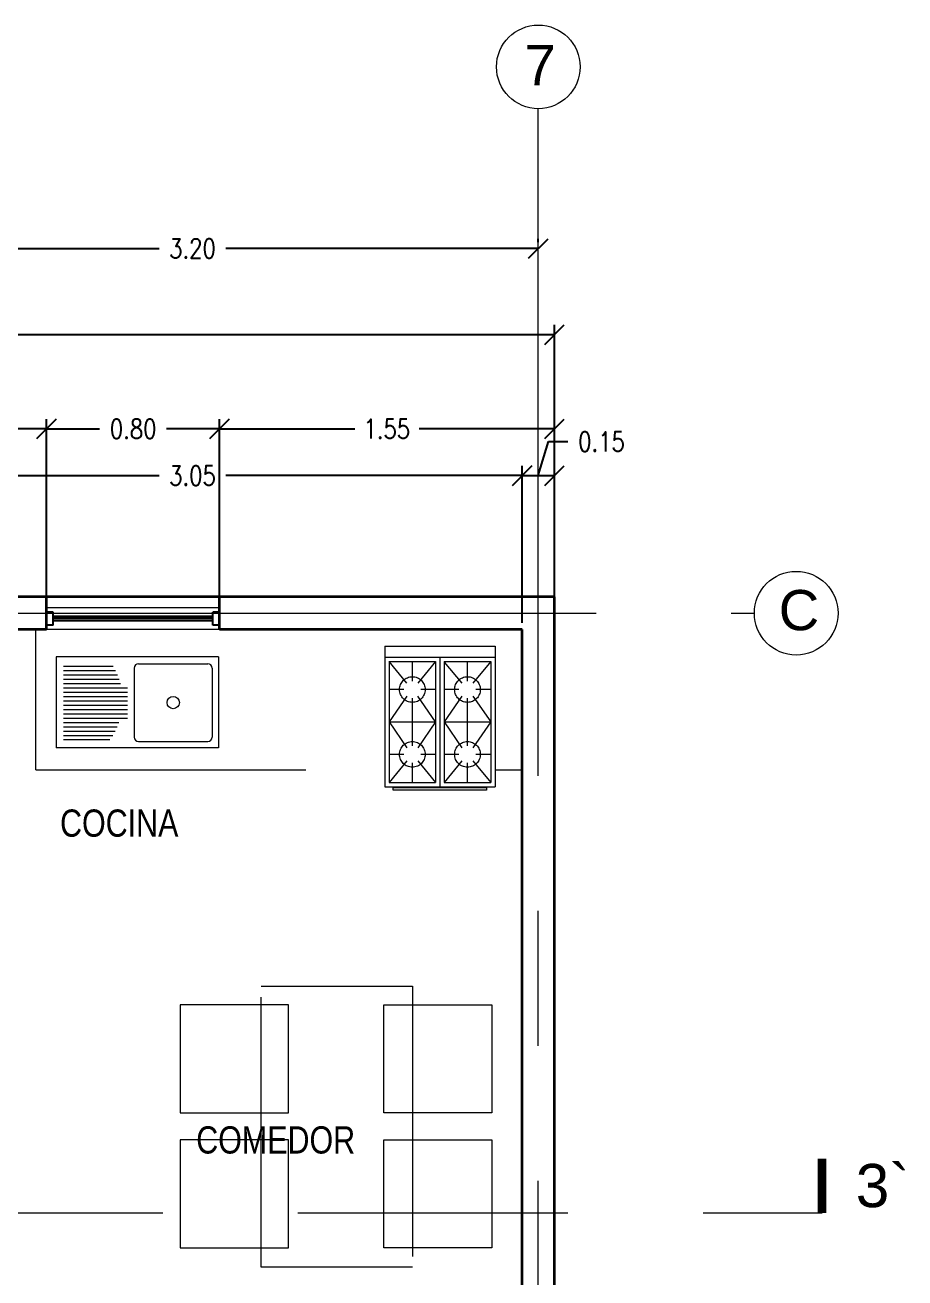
# Model space of a CAD drawing. Header units: metres. Extents: x -255 to -21, y -382 to -241.
# Drawn here: x -26.64 to -22.57, y -296.68 to -290.88 of the extents above; entities that cross this region are included whole.
import ezdxf

# ---------------------------------------------------------------- set-up
doc = ezdxf.new("R2010")
doc.units = ezdxf.units.M
doc.header["$LTSCALE"] = 5
doc.header["$MEASUREMENT"] = 0
doc.linetypes.add('CENTER2', pattern=[1.125, 0.75, -0.125, 0.125, -0.125])
doc.linetypes.add('HIDDEN', pattern=[0.375, 0.25, -0.125])
doc.layers.get('0').update_dxf_attribs({"color": 30})
for name, color, linetype, lineweight in [('A-ANNO-DIMS', 3, 'Continuous', 18), ('A-ANNO-SYMB', 3, 'Continuous', 18), ('A-ANNO-TEXT', 3, 'Continuous', 18), ('A-FLOR-LEVL', 7, 'Continuous', 35), ('A-FURN', 8, 'Continuous', 18), ('A-GLAZ-FULL', 4, 'Continuous', 25), ('A-WALL-FULL-EXTR', 7, 'Continuous', 35)]:
    doc.layers.add(name, color=color, linetype=linetype, lineweight=lineweight)
doc.styles.add('E-ARIAL', font='arial.ttf')
doc.styles.add('E-ROMANS', font='romans.shx', dxfattribs={"width": 0.8})
doc.styles.get("Standard").update_dxf_attribs({"font": 'arial.ttf'})
doc.dimstyles.new('E-0050_TICK_18', dxfattribs={"dimscale": 0.001, "dimtxt": 90, "dimasz": 90, "dimexe": 45, "dimexo": 30, "dimgap": 45, "dimtad": 0, "dimzin": 0, "dimdsep": 46, "dimtxsty": 'E-ROMANS', "dimblk": 'OBLIQUE', "dimcen": 45, "dimclrd": 256, "dimclre": 256, "dimclrt": 256, "dimadec": 0, "dimazin": 0, "dimtfac": 1, "dimtmove": 1, "dimatfit": 3, "dimldrblk": 'OPEN90', "dimfxl": 1, "dimtfill": 1, "dimtolj": 1, "dimtzin": 0, "dimarcsym": 0})

# ---------------------------------------------------------------- blocks, each defined once
blk = doc.blocks.new('_Oblique')
at = {"color": 0, "linetype": 'ByBlock', "lineweight": -2}
blk.add_line((-0.5, -0.5), (0.5, 0.5), dxfattribs=at)
blk = doc.blocks.new('*D458')
at = {"layer": 'A-ANNO-DIMS', "lineweight": -2, "transparency": 16777216}
for p, q in [((-27.3933, -293.6507), (-27.3933, -292.9244)), ((-27.3933, -292.9694), (-26.023, -292.9694)), ((-24.3433, -292.9694), (-25.7136, -292.9694)), ((-24.3433, -293.6507), (-24.3433, -292.9244))]:
    blk.add_line(p, q, dxfattribs=at)
at = {"layer": 'A-ANNO-DIMS', "lineweight": -2, "transparency": 16777216, "xscale": 0.09, "yscale": 0.09, "zscale": 0.09, "rotation": 180}
blk.add_blockref('_Oblique', (-27.3933, -292.9694), dxfattribs=at)
at = {"layer": 'A-ANNO-DIMS', "lineweight": -2, "transparency": 16777216, "xscale": 0.09, "yscale": 0.09, "zscale": 0.09}
blk.add_blockref('_Oblique', (-24.3433, -292.9694), dxfattribs=at)
at = {"layer": 'A-ANNO-DIMS', "transparency": 16777216, "insert": (-25.8683, -292.9694), "char_height": 0.09, "attachment_point": 5, "style": 'E-ROMANS', "bg_fill": 3, "box_fill_scale": 1.25, "bg_fill_color": 256, "bg_fill_true_color": 13158600, "bg_fill_transparency": 0}
blk.add_mtext('\\A1;3.05', dxfattribs=at)
blk = doc.blocks.new('_Open90')
at = {"color": 0, "linetype": 'ByBlock', "lineweight": -2}
for p, q in [((0, 0), (-1, 0)), ((-0.5, 0.5), (0, 0)), ((0, 0), (-0.5, -0.5))]:
    blk.add_line(p, q, dxfattribs=at)
blk = doc.blocks.new('*D459')
at = {"layer": 'A-ANNO-DIMS', "lineweight": -2, "transparency": 16777216}
for p, q in [((-24.2683, -292.9694), (-24.221, -292.8119)), ((-24.221, -292.8119), (-24.131, -292.8119)), ((-24.3433, -293.6507), (-24.3433, -292.9244)), ((-24.3433, -292.9694), (-24.1933, -292.9694)), ((-24.1933, -293.5007), (-24.1933, -292.9244))]:
    blk.add_line(p, q, dxfattribs=at)
at = {"layer": 'A-ANNO-DIMS', "lineweight": -2, "transparency": 16777216, "xscale": 0.09, "yscale": 0.09, "zscale": 0.09, "rotation": 180}
blk.add_blockref('_Oblique', (-24.3433, -292.9694), dxfattribs=at)
at = {"layer": 'A-ANNO-DIMS', "lineweight": -2, "transparency": 16777216, "xscale": 0.09, "yscale": 0.09, "zscale": 0.09}
blk.add_blockref('_Oblique', (-24.1933, -292.9694), dxfattribs=at)
at = {"layer": 'A-ANNO-DIMS', "transparency": 16777216, "insert": (-23.9763, -292.8119), "char_height": 0.09, "attachment_point": 5, "style": 'E-ROMANS', "bg_fill": 3, "box_fill_scale": 1.25, "bg_fill_color": 256, "bg_fill_true_color": 13158600, "bg_fill_transparency": 0}
blk.add_mtext('\\A1;0.15', dxfattribs=at)
blk = doc.blocks.new('*D269')
at = {"layer": 'A-ANNO-DIMS', "lineweight": -2, "transparency": 16777216}
for p, q in [((-27.5433, -293.5507), (-27.5433, -292.7076)), ((-26.5433, -293.5507), (-26.5433, -292.7076)), ((-27.5433, -292.7526), (-27.1928, -292.7526)), ((-26.5433, -292.7526), (-26.8937, -292.7526))]:
    blk.add_line(p, q, dxfattribs=at)
at = {"layer": 'A-ANNO-DIMS', "lineweight": -2, "transparency": 16777216, "xscale": 0.09, "yscale": 0.09, "zscale": 0.09, "rotation": 180}
blk.add_blockref('_Oblique', (-27.5433, -292.7526), dxfattribs=at)
at = {"layer": 'A-ANNO-DIMS', "lineweight": -2, "transparency": 16777216, "xscale": 0.09, "yscale": 0.09, "zscale": 0.09}
blk.add_blockref('_Oblique', (-26.5433, -292.7526), dxfattribs=at)
at = {"layer": 'A-ANNO-DIMS', "transparency": 16777216, "insert": (-27.0433, -292.7526), "char_height": 0.09, "attachment_point": 5, "style": 'E-ROMANS', "bg_fill": 3, "box_fill_scale": 1.25, "bg_fill_color": 256, "bg_fill_true_color": 13158600, "bg_fill_transparency": 0}
blk.add_mtext('\\A1;1.00', dxfattribs=at)
blk = doc.blocks.new('*D270')
at = {"layer": 'A-ANNO-DIMS', "lineweight": -2, "transparency": 16777216}
for p, q in [((-26.5433, -293.5507), (-26.5433, -292.7076)), ((-25.7433, -293.5507), (-25.7433, -292.7076)), ((-26.5433, -292.7526), (-26.298, -292.7526)), ((-25.7433, -292.7526), (-25.9886, -292.7526))]:
    blk.add_line(p, q, dxfattribs=at)
at = {"layer": 'A-ANNO-DIMS', "lineweight": -2, "transparency": 16777216, "xscale": 0.09, "yscale": 0.09, "zscale": 0.09, "rotation": 180}
blk.add_blockref('_Oblique', (-26.5433, -292.7526), dxfattribs=at)
at = {"layer": 'A-ANNO-DIMS', "lineweight": -2, "transparency": 16777216, "xscale": 0.09, "yscale": 0.09, "zscale": 0.09}
blk.add_blockref('_Oblique', (-25.7433, -292.7526), dxfattribs=at)
at = {"layer": 'A-ANNO-DIMS', "transparency": 16777216, "insert": (-26.1433, -292.7526), "char_height": 0.09, "attachment_point": 5, "style": 'E-ROMANS', "bg_fill": 3, "box_fill_scale": 1.25, "bg_fill_color": 256, "bg_fill_true_color": 13158600, "bg_fill_transparency": 0}
blk.add_mtext('\\A1;0.80', dxfattribs=at)
blk = doc.blocks.new('*D271')
at = {"layer": 'A-ANNO-DIMS', "lineweight": -2, "transparency": 16777216}
for p, q in [((-25.7433, -293.5507), (-25.7433, -292.7076)), ((-24.1933, -293.5507), (-24.1933, -292.7076)), ((-25.7433, -292.7526), (-25.1178, -292.7526)), ((-24.1933, -292.7526), (-24.8187, -292.7526))]:
    blk.add_line(p, q, dxfattribs=at)
at = {"layer": 'A-ANNO-DIMS', "lineweight": -2, "transparency": 16777216, "xscale": 0.09, "yscale": 0.09, "zscale": 0.09, "rotation": 180}
blk.add_blockref('_Oblique', (-25.7433, -292.7526), dxfattribs=at)
at = {"layer": 'A-ANNO-DIMS', "lineweight": -2, "transparency": 16777216, "xscale": 0.09, "yscale": 0.09, "zscale": 0.09}
blk.add_blockref('_Oblique', (-24.1933, -292.7526), dxfattribs=at)
at = {"layer": 'A-ANNO-DIMS', "transparency": 16777216, "insert": (-24.9683, -292.7526), "char_height": 0.09, "attachment_point": 5, "style": 'E-ROMANS', "bg_fill": 3, "box_fill_scale": 1.25, "bg_fill_color": 256, "bg_fill_true_color": 13158600, "bg_fill_transparency": 0}
blk.add_mtext('\\A1;1.55', dxfattribs=at)
blk = doc.blocks.new('*D468')
at = {"layer": 'A-ANNO-DIMS', "lineweight": -2, "transparency": 16777216}
for p, q in [((-43.5433, -293.5007), (-43.5433, -292.2722)), ((-24.1933, -293.5007), (-24.1933, -292.2722)), ((-43.5433, -292.3172), (-34.0521, -292.3172)), ((-24.1933, -292.3172), (-33.6844, -292.3172))]:
    blk.add_line(p, q, dxfattribs=at)
at = {"layer": 'A-ANNO-DIMS', "lineweight": -2, "transparency": 16777216, "xscale": 0.09, "yscale": 0.09, "zscale": 0.09, "rotation": 180}
blk.add_blockref('_Oblique', (-43.5433, -292.3172), dxfattribs=at)
at = {"layer": 'A-ANNO-DIMS', "lineweight": -2, "transparency": 16777216, "xscale": 0.09, "yscale": 0.09, "zscale": 0.09}
blk.add_blockref('_Oblique', (-24.1933, -292.3172), dxfattribs=at)
at = {"layer": 'A-ANNO-DIMS', "transparency": 16777216, "insert": (-33.8683, -292.3172), "char_height": 0.09, "attachment_point": 5, "style": 'E-ROMANS', "bg_fill": 3, "box_fill_scale": 1.25, "bg_fill_color": 256, "bg_fill_true_color": 13158600, "bg_fill_transparency": 0}
blk.add_mtext('\\A1;19.35', dxfattribs=at)
blk = doc.blocks.new('*D277')
at = {"layer": 'A-ANNO-DIMS', "lineweight": -2, "transparency": 16777216}
for p, q in [((-27.4683, -291.8883), (-27.4683, -291.8733)), ((-24.2683, -291.8883), (-24.2683, -291.8733)), ((-27.4683, -291.9183), (-26.023, -291.9183)), ((-24.2683, -291.9183), (-25.7136, -291.9183))]:
    blk.add_line(p, q, dxfattribs=at)
at = {"layer": 'A-ANNO-DIMS', "lineweight": -2, "transparency": 16777216, "xscale": 0.09, "yscale": 0.09, "zscale": 0.09, "rotation": 180}
blk.add_blockref('_Oblique', (-27.4683, -291.9183), dxfattribs=at)
at = {"layer": 'A-ANNO-DIMS', "lineweight": -2, "transparency": 16777216, "xscale": 0.09, "yscale": 0.09, "zscale": 0.09}
blk.add_blockref('_Oblique', (-24.2683, -291.9183), dxfattribs=at)
at = {"layer": 'A-ANNO-DIMS', "transparency": 16777216, "insert": (-25.8683, -291.9183), "char_height": 0.09, "attachment_point": 5, "style": 'E-ROMANS', "bg_fill": 3, "box_fill_scale": 1.25, "bg_fill_color": 256, "bg_fill_true_color": 13158600, "bg_fill_transparency": 0}
blk.add_mtext('\\A1;3.20', dxfattribs=at)

msp = doc.modelspace()

# ---------------------------------------------------------------- linework, layer by layer
at = {"layer": 'A-ANNO-SYMB', "linetype": 'CENTER2'}
for p, q in [((-24.2683, -305.6075), (-24.2683, -291.2716)), ((-44.6253, -293.6057), (-23.2683, -293.6057))]:
    msp.add_line(p, q, dxfattribs=at)
at = {"layer": 'A-ANNO-SYMB', "linetype": 'HIDDEN'}
msp.add_lwpolyline([(-44.7167, -296.1299), (-44.7167, -296.3807), (-40.6444, -296.3807), (-40.6444, -294.9472), (-31.0061, -294.9472), (-31.0061, -296.3807), (-31.0061, -296.3807), (-22.955, -296.3807), (-22.955, -296.1299)], dxfattribs=at)
at = {"layer": 'A-ANNO-SYMB', "linetype": 'Continuous', "const_width": 0.04}
msp.add_lwpolyline([(-22.955, -296.3807), (-22.955, -296.1299)], dxfattribs=at)
at = {"layer": 'A-ANNO-SYMB', "linetype": 'CENTER2'}
for centre in [(-24.2683, -291.0781), (-23.075, -293.6057)]:
    msp.add_circle(centre, 0.1935, dxfattribs=at)
at = {"layer": 'A-FLOR-LEVL'}
msp.add_line((-25.7433, -293.5307), (-26.5433, -293.5307), dxfattribs=at)
at = {"layer": 'A-FURN'}
for p, q in [((-25.7433, -293.5807), (-26.5433, -293.5807)), ((-25.7433, -293.6807), (-26.5433, -293.6807)), ((-26.4984, -293.8081), (-26.4984, -294.2281)), ((-25.7484, -293.8081), (-26.4984, -293.8081)), ((-26.1174, -293.8395), (-25.7974, -293.8395)), ((-25.7484, -293.8081), (-25.7484, -294.2281)), ((-26.4644, -293.8509), (-26.2356, -293.8509)), ((-26.4644, -293.8709), (-26.2244, -293.8709)), ((-26.4644, -293.8909), (-26.2152, -293.8909)), ((-26.1374, -293.8595), (-26.1374, -294.1795)), ((-25.7774, -293.8595), (-25.7774, -294.1795)), ((-26.4644, -293.9109), (-26.2076, -293.9109)), ((-26.4644, -293.9309), (-26.2015, -293.9309)), ((-26.4644, -293.9509), (-26.1687, -293.9509)), ((-26.4644, -293.9709), (-26.1687, -293.9709)), ((-26.4644, -293.9909), (-26.1687, -293.9909)), ((-26.4644, -294.0109), (-26.1687, -294.0109)), ((-26.4644, -294.0309), (-26.1687, -294.0309)), ((-26.4644, -294.0509), (-26.1687, -294.0509)), ((-26.4644, -294.0709), (-26.1687, -294.0709)), ((-26.4644, -294.0909), (-26.1687, -294.0909)), ((-26.4644, -294.1109), (-26.2083, -294.1109)), ((-26.4644, -294.1309), (-26.2161, -294.1309)), ((-26.4644, -294.1509), (-26.2256, -294.1509)), ((-26.4644, -294.1709), (-26.2369, -294.1709)), ((-26.4644, -294.1909), (-26.2504, -294.1909)), ((-25.7484, -294.2281), (-26.4984, -294.2281)), ((-26.1174, -294.1995), (-25.7974, -294.1995))]:
    msp.add_line(p, q, dxfattribs=at)
at = {"layer": 'A-FURN', "linetype": 'HIDDEN'}
for p, q in [((-26.5933, -294.3307), (-26.5933, -293.6807)), ((-24.9785, -293.759), (-24.4685, -293.759)), ((-24.9785, -293.759), (-24.9785, -294.409)), ((-24.4685, -293.759), (-24.4685, -294.409)), ((-24.9785, -293.809), (-24.4685, -293.809)), ((-24.8765, -293.929), (-24.9585, -293.829)), ((-24.9585, -293.829), (-24.9585, -294.109)), ((-24.9585, -293.829), (-24.7435, -293.829)), ((-24.851, -293.9196), (-24.851, -293.829)), ((-24.7435, -293.829), (-24.8255, -293.929)), ((-24.7435, -293.829), (-24.7435, -294.1325)), ((-24.7235, -293.809), (-24.7235, -294.409)), ((-24.7035, -293.829), (-24.4885, -293.829)), ((-24.7035, -293.829), (-24.7035, -294.109)), ((-24.7035, -293.8325), (-24.6215, -293.929)), ((-24.596, -293.9196), (-24.596, -293.829)), ((-24.4885, -293.829), (-24.5705, -293.929)), ((-24.4885, -293.829), (-24.4885, -294.109)), ((-24.8904, -293.959), (-24.9585, -293.959)), ((-24.7435, -293.959), (-24.8117, -293.959)), ((-24.6354, -293.959), (-24.7035, -293.959)), ((-24.4885, -293.959), (-24.5567, -293.959)), ((-24.8765, -293.989), (-24.9585, -294.109)), ((-24.851, -294.109), (-24.851, -293.9984)), ((-24.7435, -294.109), (-24.8255, -293.989)), ((-24.6215, -293.989), (-24.7035, -294.109)), ((-24.596, -294.109), (-24.596, -293.9984)), ((-24.5705, -293.989), (-24.4885, -294.109)), ((-24.9585, -294.109), (-24.9585, -294.389)), ((-24.9585, -294.109), (-24.7435, -294.109)), ((-24.9585, -294.109), (-24.8765, -294.229)), ((-24.851, -294.2196), (-24.851, -294.109)), ((-24.7435, -294.109), (-24.8255, -294.229)), ((-24.7435, -294.129), (-24.7435, -294.389)), ((-24.7035, -294.109), (-24.4885, -294.109)), ((-24.7035, -294.109), (-24.7035, -294.389)), ((-24.7035, -294.109), (-24.6215, -294.229)), ((-24.596, -294.2196), (-24.596, -294.109)), ((-24.4885, -294.109), (-24.5705, -294.229)), ((-24.4885, -294.109), (-24.4885, -294.389)), ((-24.8904, -294.259), (-24.9585, -294.259)), ((-24.8765, -294.289), (-24.9585, -294.389)), ((-24.851, -294.389), (-24.851, -294.2984)), ((-24.8255, -294.289), (-24.7435, -294.389)), ((-24.7435, -294.259), (-24.8117, -294.259)), ((-24.6354, -294.259), (-24.7035, -294.259)), ((-24.6215, -294.289), (-24.7035, -294.389)), ((-24.596, -294.389), (-24.596, -294.2984)), ((-24.5705, -294.289), (-24.4885, -294.389)), ((-24.4885, -294.259), (-24.5567, -294.259)), ((-26.5933, -294.3307), (-24.9785, -294.3307)), ((-24.4685, -294.3307), (-24.3433, -294.3307)), ((-24.9785, -294.409), (-24.4685, -294.409)), ((-24.9585, -294.389), (-24.7435, -294.389)), ((-24.7035, -294.389), (-24.4885, -294.389)), ((-25.5507, -295.3322), (-24.8507, -295.3322)), ((-25.5507, -296.6322), (-25.5507, -295.3322)), ((-24.8507, -295.3322), (-24.8507, -296.6322)), ((-25.4246, -295.4181), (-25.9246, -295.4181)), ((-25.9246, -295.4181), (-25.9246, -295.9181)), ((-25.4246, -295.9181), (-25.4246, -295.4181)), ((-24.9831, -295.4181), (-24.4831, -295.4181)), ((-24.9831, -295.9181), (-24.9831, -295.4181)), ((-24.4831, -295.4181), (-24.4831, -295.9181)), ((-25.9246, -295.9181), (-25.4246, -295.9181)), ((-24.4831, -295.9181), (-24.9831, -295.9181)), ((-25.4246, -296.0423), (-25.9246, -296.0423)), ((-25.9246, -296.0423), (-25.9246, -296.5423)), ((-25.4246, -296.5423), (-25.4246, -296.0423)), ((-24.9831, -296.0423), (-24.4831, -296.0423)), ((-24.9831, -296.5423), (-24.9831, -296.0423)), ((-24.4831, -296.0423), (-24.4831, -296.5423)), ((-25.9246, -296.5423), (-25.4246, -296.5423)), ((-24.4831, -296.5423), (-24.9831, -296.5423)), ((-24.8507, -296.6322), (-25.5507, -296.6322))]:
    msp.add_line(p, q, dxfattribs=at)
msp.add_lwpolyline([(-24.9396, -294.4125), (-24.5083, -294.4125), (-24.5083, -294.4253), (-24.9396, -294.4253)], close=True, dxfattribs=at)
for centre in [(-24.851, -293.959), (-24.596, -293.959), (-24.851, -294.259), (-24.596, -294.259)]:
    msp.add_circle(centre, 0.0594, dxfattribs=at)
at = {"layer": 'A-FURN'}
msp.add_circle((-25.9574, -294.0195), 0.0284, dxfattribs=at)
for centre, start, end in [((-26.1174, -293.8595), 90, 180), ((-25.7974, -293.8595), 0, 90), ((-26.1174, -294.1795), 180, 270), ((-25.7974, -294.1795), 270, 0)]:
    msp.add_arc(centre, 0.02, start, end, dxfattribs=at)
at = {"layer": 'A-GLAZ-FULL'}
for p, q in [((-26.5133, -293.6007), (-26.5433, -293.6007)), ((-26.5133, -293.6607), (-26.5133, -293.6007)), ((-25.7433, -293.6007), (-25.7733, -293.6007)), ((-25.7733, -293.6607), (-25.7733, -293.6007)), ((-26.5133, -293.6607), (-26.5433, -293.6607)), ((-25.7733, -293.6207), (-26.5133, -293.6207)), ((-25.7733, -293.6307), (-26.5133, -293.6307)), ((-25.7733, -293.6407), (-26.5133, -293.6407)), ((-25.7433, -293.6607), (-25.7733, -293.6607))]:
    msp.add_line(p, q, dxfattribs=at)
at = {"layer": 'A-WALL-FULL-EXTR'}
for p, q in [((-26.5433, -293.5307), (-27.5433, -293.5307)), ((-26.5433, -293.6807), (-26.5433, -293.5307)), ((-24.1933, -293.5307), (-25.7433, -293.5307)), ((-25.7433, -293.6807), (-25.7433, -293.5307)), ((-24.1933, -299.5307), (-24.1933, -293.5307)), ((-26.5433, -293.6807), (-27.3933, -293.6807)), ((-24.3433, -293.6807), (-25.7433, -293.6807)), ((-24.3433, -299.3807), (-24.3433, -293.6807))]:
    msp.add_line(p, q, dxfattribs=at)

# ---------------------------------------------------------------- texts
at = {"layer": 'A-ANNO-TEXT', "char_height": 0.186083, "attachment_point": 1}
for s, insert in [('{\\fArial|b0|i0|c0|p34;7}', (-24.3323, -290.9773)), ('{\\fArial|b0|i0|c0|p34;C}', (-23.156, -293.4985))]:
    msp.add_mtext(s, dxfattribs=dict(at, insert=insert))
at = {"layer": 'A-ANNO-TEXT', "char_height": 0.126, "attachment_point": 1, "style": 'E-ROMANS'}
for s, insert in [('{\\fArial|b0|i0|c0|p34;COCINA}', (-26.4809, -294.514)), ('{\\fArial|b0|i0|c0|p34;COMEDOR}', (-25.8509, -295.9798))]:
    msp.add_mtext(s, dxfattribs=dict(at, insert=insert))
at = {"layer": 'A-ANNO-TEXT', "linetype": 'HIDDEN', "insert": (-22.7996, -296.2554), "char_height": 0.2, "attachment_point": 4, "style": 'E-ARIAL'}
msp.add_mtext('3`', dxfattribs=at)

# ---------------------------------------------------------------- next in the draw order: dimensions: what is measured, and where the dimension line sits
at = {"layer": 'A-ANNO-DIMS'}
for base, p1, p2, picture, middle in [((-24.2683, -291.9183), (-27.4683, -291.9183), (-24.2683, -291.9183), '*D277', (-25.8683, -291.9183)), ((-24.3433, -292.9694), (-27.3933, -293.6807), (-24.3433, -293.6807), '*D458', (-25.8683, -292.9694))]:
    dim = msp.add_linear_dim(base=base, p1=p1, p2=p2, dimstyle='E-0050_TICK_18', dxfattribs=at)
    dim.commit()
    dim.dimension.update_dxf_attribs({"geometry": picture, "text_midpoint": middle})

# ---------------------------------------------------------------- next in the draw order: dimensions: what is measured, and where the dimension line sits
for base, p1, p2, picture, middle in [((-26.5433, -292.7526), (-27.5433, -293.5807), (-26.5433, -293.5807), '*D269', (-27.0433, -292.7526)), ((-24.1933, -292.9694), (-24.3433, -293.6807), (-24.1933, -293.5307), '*D459', (-24.086, -292.8119))]:
    dim = msp.add_linear_dim(base=base, p1=p1, p2=p2, dimstyle='E-0050_TICK_18', dxfattribs=at)
    dim.commit()
    dim.dimension.update_dxf_attribs({"geometry": picture, "text_midpoint": middle})

# ---------------------------------------------------------------- next in the draw order: dimensions: what is measured, and where the dimension line sits
dim = msp.add_linear_dim(base=(-25.7433, -292.7526), p1=(-26.5433, -293.5807), p2=(-25.7433, -293.5807), dimstyle='E-0050_TICK_18', dxfattribs=at)
dim.commit()
dim.dimension.update_dxf_attribs({"geometry": '*D270', "text_midpoint": (-26.1433, -292.7526)})

# ---------------------------------------------------------------- next in the draw order: dimensions: what is measured, and where the dimension line sits
dim = msp.add_linear_dim(base=(-24.1933, -292.7526), p1=(-25.7433, -293.5807), p2=(-24.1933, -293.5807), dimstyle='E-0050_TICK_18', dxfattribs=at)
dim.commit()
dim.dimension.update_dxf_attribs({"geometry": '*D271', "text_midpoint": (-24.9683, -292.7526)})

# ---------------------------------------------------------------- next in the draw order: dimensions: what is measured, and where the dimension line sits
dim = msp.add_linear_dim(base=(-24.1933, -292.3172), p1=(-43.5433, -293.5307), p2=(-24.1933, -293.5307), dimstyle='E-0050_TICK_18', dxfattribs=at)
dim.commit()
dim.dimension.update_dxf_attribs({"geometry": '*D468', "text_midpoint": (-33.8683, -292.3172)})

doc.saveas('drawing.dxf')
